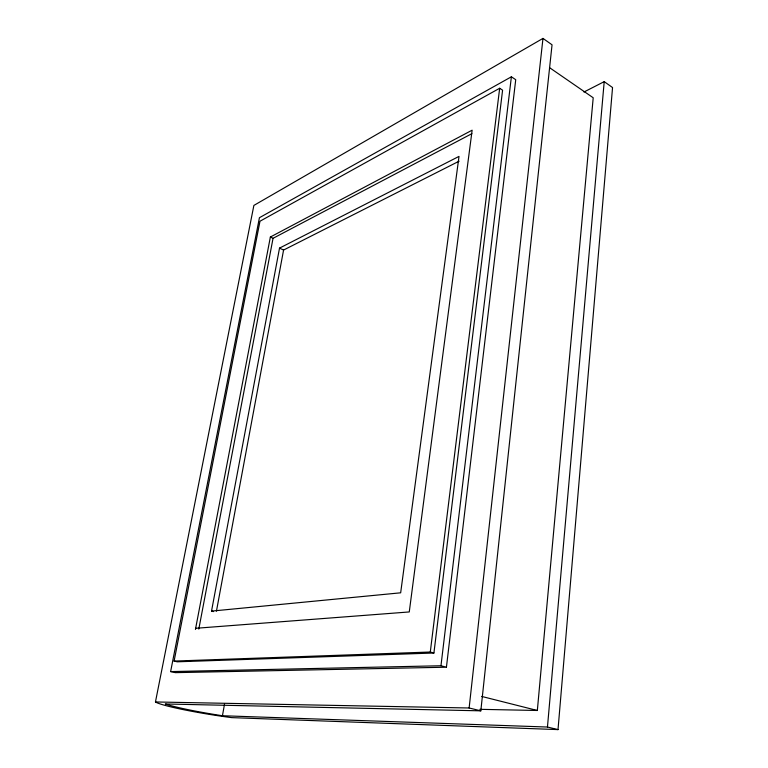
<?xml version="1.0" encoding="UTF-8"?>
<svg xmlns="http://www.w3.org/2000/svg" width="768" height="768" viewBox="0 0 768 768"><rect width="100%" height="100%" fill="white"/><g stroke="black" fill="none" stroke-linecap="round" stroke-linejoin="round"><path stroke-width="1.15" d="M558.01 729.6L547.459 727.037L222.442 715.738A57.677 4.522 9.1 0 1 165.322 703.987L480.826 710.832L552.048 44.803L542.976 38.4L253.882 205.421L155.453 701.962A57.274 4.454 9.1 0 0 231.629 717.619L558.01 729.6L612.547 87.542L604.214 81.648L583.949 92.016M547.459 727.037L604.214 81.648M479.818 709.325L537.341 710.486L593.203 97.766L549.773 67.814M480.826 710.832L469.133 707.99L542.976 38.4M446.429 667.21L515.731 79.69L511.382 76.8L259.43 217.709L170.63 671.587L175.334 672.643L446.429 667.21L440.966 665.76L170.63 671.587M440.966 665.76L511.382 76.8M433.92 653.011L502.589 90.173L499.67 88.262L259.978 221.232L174.096 661.085L177.245 661.805L433.92 653.011L430.291 652.022L174.096 661.085M430.291 652.022L499.67 88.262M222.442 715.738L224.515 704.141M216.442 611.165L283.574 250.051L459.13 161.174M211.526 611.117L279.523 248.112L459.014 156.394L400.666 592.81L211.526 611.117L213.408 611.606M198.806 629.088L273.043 238.31L471.898 133.661M195.437 629.462L270.365 237.014L472.138 130.186L409.267 611.942L195.658 628.301M155.453 701.962L469.133 707.99M481.718 696.442L537.341 710.486M279.523 248.112L283.574 250.051M270.365 237.014L273.043 238.31"/></g></svg>
